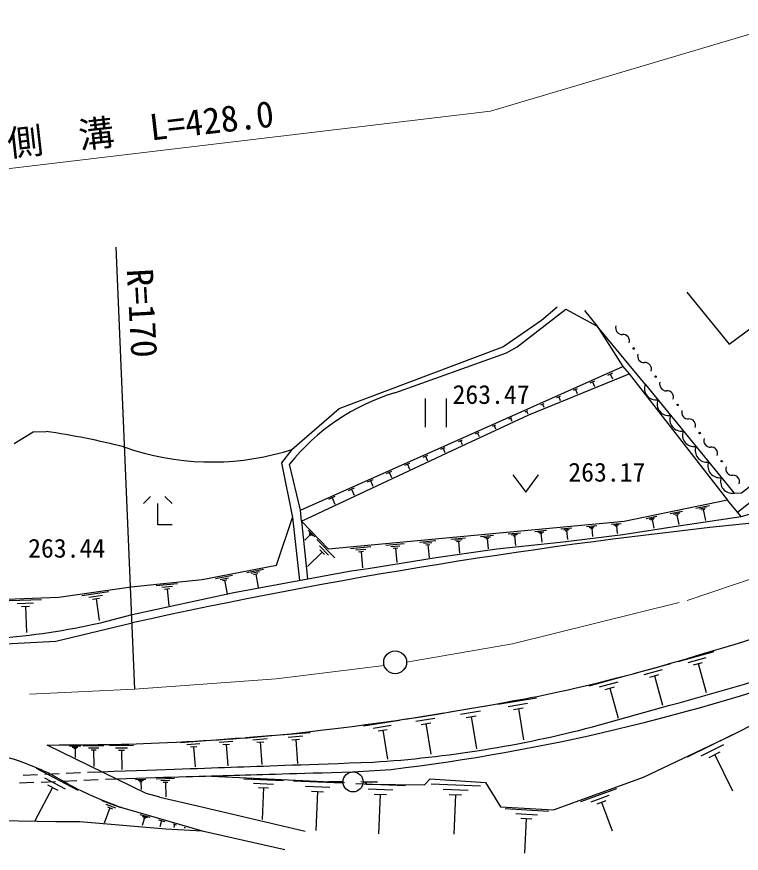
# Model space of a CAD drawing. Units: millimetres, scale not verified. Extents: x 40000 to 680000, y 20000 to 380000.
# Drawn here: x 345790 to 396427, y 254078 to 312556 of the extents above; entities that cross this region are included whole.
import ezdxf
from ezdxf.enums import TextEntityAlignment as Align

# ---------------------------------------------------------------- set-up
doc = ezdxf.new("R2010")
doc.units = ezdxf.units.MM
doc.header["$LTSCALE"] = 1000
doc.linetypes.add('CHAIN', pattern=[18.5, 12, -1.5, 3.5, -1.5])
for name, color, linetype, lineweight in [('M-BGD', 7, 'Continuous', 25), ('M-BMK', 2, 'CHAIN', 13), ('M-BMK-SRVR', 3, 'Continuous', 25), ('M-STR-HTXT', 7, 'Continuous', 13)]:
    doc.layers.add(name, color=color, linetype=linetype, lineweight=lineweight)
doc.styles.add('ＭＳ ゴシック', font='')
doc.styles.get('ＭＳ ゴシック').set_extended_font_data('MS Gothic')

msp = doc.modelspace()

# ---------------------------------------------------------------- linework, layer by layer
at = {"layer": 'M-BGD'}
for p, q in [((384159, 292114), (386345, 290933)), ((385481, 292022), (386345, 290933)), ((386345, 290933), (388156, 288094)), ((389706, 286859), (386345, 290933)), ((396156, 277927), (411408, 289812)), ((365617, 278060), (388156, 288094)), ((388156, 288094), (388581, 287602)), ((381582, 284722), (388581, 287602)), ((387093, 287511), (387448, 287669)), ((387270, 287590), (387429, 287235)), ((388581, 287602), (395467, 278754)), ((384691, 286442), (384978, 286570)), ((385875, 286969), (386196, 287112)), ((386036, 287041), (386179, 286719)), ((383538, 285928), (383793, 286042)), ((383665, 285985), (383779, 285730)), ((384834, 286506), (384963, 286218)), ((374337, 285871), (374337, 283871)), ((375837, 283871), (375837, 285871)), ((382416, 285429), (382640, 285529)), ((382528, 285479), (382627, 285255)), ((381324, 284943), (381517, 285029)), ((381421, 284986), (381507, 284792)), ((376222, 282230), (381582, 284722)), ((380192, 284439), (380402, 284532)), ((380297, 284486), (380390, 284275)), ((379036, 283924), (379268, 284027)), ((379152, 283976), (379255, 283744)), ((345608, 282714), (346946, 283533)), ((346946, 283533), (347837, 283563)), ((377859, 283400), (378112, 283513)), ((377985, 283456), (378098, 283204)), ((375437, 282322), (375735, 282454)), ((376659, 282866), (376934, 282989)), ((376797, 282927), (376919, 282652)), ((365024, 282293), (364286, 281373)), ((364432, 282124), (365024, 282293)), ((365702, 277298), (376222, 282230)), ((374192, 281768), (374512, 281910)), ((375586, 282388), (375718, 282091)), ((364286, 281373), (365062, 277551)), ((372924, 281203), (373267, 281356)), ((373095, 281280), (373248, 280936)), ((374352, 281839), (374495, 281519)), ((365617, 278060), (364855, 281277)), ((371631, 280628), (371998, 280791)), ((371815, 280709), (371978, 280342)), ((370315, 280042), (370706, 280216)), ((370510, 280129), (370684, 279738)), ((380464, 280528), (381364, 279328)), ((381364, 279328), (382264, 280528)), ((368973, 279444), (369389, 279629)), ((369181, 279537), (369366, 279121)), ((355145, 279027), (354645, 278527)), ((356645, 278527), (356145, 279027)), ((367606, 278836), (368047, 279032)), ((355645, 277027), (355645, 278527)), ((367827, 278934), (368023, 278493)), ((395467, 278754), (388245, 277259)), ((393249, 278193), (394198, 278389)), ((396413, 277619), (395467, 278754)), ((365702, 277298), (365617, 278060)), ((391469, 277825), (392319, 278001)), ((391699, 277784), (392124, 277872)), ((393506, 278147), (393980, 278245)), ((393644, 278077), (393881, 278126)), ((393763, 278102), (393920, 277343)), ((363937, 274225), (365062, 277551)), ((365062, 277551), (365551, 273154)), ((367580, 275346), (365702, 277298)), ((365702, 277298), (366106, 273257)), ((388245, 277259), (367580, 275346)), ((389780, 277475), (390537, 277632)), ((389985, 277439), (390363, 277517)), ((390095, 277383), (390284, 277422)), ((390190, 277402), (390315, 276797)), ((391823, 277721), (392036, 277765)), ((391929, 277743), (392070, 277063)), ((392033, 276959), (396413, 277619)), ((356645, 277027), (355645, 277027)), ((366161, 276676), (366621, 276198)), ((382006, 276581), (382810, 276656)), ((383826, 276750), (384590, 276821)), ((384024, 276691), (384406, 276727)), ((384127, 276624), (384318, 276641)), ((384222, 276632), (384279, 276022)), ((385605, 276915), (386329, 276982)), ((385793, 276859), (386155, 276893)), ((385890, 276795), (386071, 276812)), ((385981, 276803), (386034, 276224)), ((387344, 277076), (388030, 277139)), ((387522, 277023), (387865, 277055)), ((387614, 276962), (387785, 276978)), ((387700, 276970), (387750, 276422)), ((388138, 276366), (392033, 276959)), ((366295, 276345), (365913, 275977)), ((366228, 276511), (366458, 276272)), ((366238, 276405), (366353, 276285)), ((366774, 276019), (368014, 274730)), ((376132, 276037), (377155, 276132)), ((378208, 276230), (379117, 276314)), ((378444, 276160), (378898, 276202)), ((378566, 276079), (378793, 276100)), ((378679, 276090), (378747, 275363)), ((380144, 276409), (380990, 276487)), ((380363, 276344), (380786, 276383)), ((380477, 276269), (380688, 276289)), ((380582, 276279), (380645, 275602)), ((382215, 276520), (382617, 276557)), ((382322, 276448), (382524, 276467)), ((382423, 276458), (382483, 275814)), ((383990, 275858), (388138, 276366)), ((366955, 275573), (367575, 274928)), ((369119, 275388), (370531, 275519)), ((371595, 275617), (372869, 275735)), ((371925, 275519), (372563, 275578)), ((372096, 275407), (372415, 275436)), ((373930, 275833), (375075, 275939)), ((374227, 275745), (374799, 275798)), ((374380, 275644), (374667, 275671)), ((374524, 275657), (374608, 274741)), ((376397, 275959), (376909, 276006)), ((376534, 275868), (376790, 275892)), ((376662, 275880), (376738, 275061)), ((379333, 275350), (383990, 275858)), ((367136, 275126), (366105, 274134)), ((366981, 275288), (367291, 274965)), ((369485, 275279), (370191, 275345)), ((369675, 275155), (370027, 275187)), ((369851, 275171), (369956, 274042)), ((372256, 275421), (372350, 274402)), ((375100, 274758), (379333, 275350)), ((370358, 273996), (375100, 274758)), ((358752, 273206), (363937, 274225)), ((361861, 273715), (363029, 273944)), ((362176, 273655), (362760, 273770)), ((353786, 272712), (358752, 273206)), ((359678, 273286), (360868, 273520)), ((359999, 273225), (360594, 273342)), ((360171, 273135), (360469, 273194)), ((360320, 273165), (360507, 272212)), ((362345, 273567), (362637, 273625)), ((362491, 273596), (362674, 272661)), ((348737, 271976), (353786, 272712)), ((355533, 272786), (357025, 272934)), ((355921, 272673), (356667, 272747)), ((356122, 272543), (356495, 272580)), ((356308, 272561), (356427, 271367)), ((337432, 271535), (348737, 271976)), ((350333, 272107), (352219, 272383)), ((350832, 271988), (351775, 272125)), ((345252, 271740), (347530, 271829)), ((345830, 271534), (346969, 271578)), ((346124, 271317), (346693, 271340)), ((351095, 271833), (351567, 271902)), ((351331, 271868), (351551, 270359)), ((346409, 271328), (346480, 269506)), ((392009, 267493), (394538, 268184)), ((388923, 266649), (391502, 267354)), ((392710, 267413), (393975, 267758)), ((393095, 267246), (393728, 267419)), ((393412, 267333), (393965, 265309)), ((389638, 266567), (390928, 266920)), ((385788, 265791), (388416, 266510)), ((390031, 266398), (390676, 266574)), ((390353, 266486), (390918, 264423)), ((386517, 265708), (387831, 266068)), ((386917, 265535), (387574, 265715)), ((387246, 265625), (387821, 263522)), ((395639, 262257), (402504, 265811)), ((379409, 264510), (382122, 264953)), ((376052, 263962), (378865, 264421)), ((380132, 264349), (381488, 264571)), ((386021, 262910), (391440, 264428)), ((372970, 263459), (375633, 263894)), ((376801, 263795), (378208, 264025)), ((380515, 264133), (381193, 264244)), ((380854, 264189), (381209, 262018)), ((370028, 262979), (372548, 263390)), ((373679, 263301), (375011, 263519)), ((374056, 263089), (374721, 263198)), ((377199, 263572), (377902, 263686)), ((377550, 263629), (377918, 261378)), ((370699, 262830), (371959, 263035)), ((371055, 262629), (371685, 262732)), ((371370, 262681), (371699, 260665)), ((374388, 263144), (374736, 261013)), ((359459, 261996), (361338, 262142)), ((361786, 262177), (363766, 262331)), ((362296, 262018), (363286, 262095)), ((364211, 262366), (366296, 262529)), ((364749, 262198), (365791, 262280)), ((365026, 262010), (365547, 262051)), ((365286, 262030), (365416, 260362)), ((389592, 259396), (395639, 262257)), ((392674, 260815), (395834, 262385)), ((354825, 258258), (347919, 261644)), ((349474, 261566), (350265, 261578)), ((349673, 261490), (350069, 261496)), ((349773, 261413), (349971, 261415)), ((349872, 261414), (349881, 260781)), ((350437, 261580), (351884, 261601)), ((350801, 261441), (351524, 261451)), ((352262, 261607), (353953, 261631)), ((352687, 261444), (353533, 261456)), ((357227, 261822), (359009, 261960)), ((357686, 261678), (358577, 261748)), ((357923, 261517), (358368, 261552)), ((358146, 261535), (358257, 260109)), ((359943, 261844), (360883, 261918)), ((360193, 261675), (360662, 261711)), ((360428, 261693), (360545, 260190)), ((362559, 261839), (363054, 261877)), ((362806, 261858), (362930, 260274)), ((393621, 260891), (395201, 261677)), ((350984, 261299), (351346, 261304)), ((351165, 261301), (351181, 260144)), ((352901, 261278), (353324, 261284)), ((353112, 261281), (353132, 259928)), ((394173, 260772), (394963, 261164)), ((394568, 260968), (395824, 258439)), ((347154, 260033), (350057, 258485)), ((347747, 259605), (348746, 259649)), ((349246, 259670), (350245, 259714)), ((350744, 259736), (351724, 259778)), ((369258, 259772), (371967, 259941)), ((346249, 259540), (347248, 259583)), ((347490, 259060), (348489, 259105)), ((347725, 259356), (349176, 258582)), ((348989, 259127), (349988, 259171)), ((350487, 259194), (351486, 259238)), ((351986, 259261), (352713, 259293)), ((354096, 259235), (354816, 259256)), ((354278, 259168), (354638, 259179)), ((354370, 259099), (354550, 259104)), ((354460, 259102), (354478, 258526)), ((355540, 259278), (356809, 259317)), ((355861, 259161), (356496, 259180)), ((358912, 259492), (368698, 259034)), ((361659, 259279), (364443, 259166)), ((365140, 259137), (368528, 258999)), ((368594, 259068), (367594, 259068)), ((369832, 259091), (370115, 259083)), ((369994, 259068), (370994, 259068)), ((370115, 259083), (370245, 258897)), ((374296, 258865), (374676, 259285)), ((374676, 259285), (378553, 259035)), ((383299, 257104), (389592, 259396)), ((345992, 258993), (346991, 259038)), ((348296, 258679), (347058, 256356)), ((347933, 258872), (348659, 258485)), ((356024, 259039), (356341, 259048)), ((356182, 259044), (356213, 258028)), ((362343, 258972), (363735, 258915)), ((362680, 258680), (363376, 258651)), ((363028, 258665), (362937, 256438)), ((365973, 258764), (367667, 258695)), ((369489, 258960), (372953, 258819)), ((370245, 258897), (374296, 258865)), ((370341, 258578), (372073, 258508)), ((374748, 258936), (378212, 258795)), ((375600, 258555), (377332, 258484)), ((378553, 259035), (379590, 257315)), ((385223, 257698), (387737, 258614)), ((355796, 257994), (354825, 258258)), ((355796, 257994), (358420, 257401)), ((366383, 258408), (367230, 258373)), ((366806, 258391), (366696, 255680)), ((370760, 258214), (371626, 258179)), ((371193, 258197), (371080, 255426)), ((376019, 258191), (376885, 258155)), ((376452, 258173), (376339, 255402)), ((385943, 257676), (387200, 258133)), ((351732, 257771), (353076, 257273)), ((352018, 257512), (352690, 257263)), ((352137, 257316), (352473, 257191)), ((358420, 257401), (365956, 255623)), ((379590, 257315), (383299, 257104)), ((386349, 257539), (386977, 257768)), ((386663, 257653), (387395, 255642)), ((352305, 257253), (351906, 256178)), ((353201, 257252), (358752, 255642)), ((354404, 256799), (355093, 256599)), ((379923, 257196), (382954, 257024)), ((380664, 256850), (382179, 256764)), ((354708, 256561), (354549, 256010)), ((354556, 256680), (354901, 256580)), ((354622, 256586), (354795, 256536)), ((355702, 256422), (356132, 256298)), ((355917, 256360), (355793, 255930)), ((381026, 256525), (381783, 256482)), ((381404, 256503), (381267, 254078)), ((356713, 256129), (356941, 256063)), ((356827, 256096), (356761, 255868)), ((357500, 255901), (357571, 255881)), ((357536, 255891), (357515, 255820)), ((358752, 255642), (364516, 254353))]:
    msp.add_line(p, q, dxfattribs=at)
for points in [[(392626, 293300), (395589, 289659), (398891, 292114), (400754, 289574), (411930, 298718), (409813, 301597)], [(365024, 282293), (368326, 285172), (379756, 289490), (382466, 291352), (383566, 292284)], [(365024, 282293), (368326, 285172), (379756, 289490), (382466, 291352), (383566, 292284)], [(372221, 286272), (380010, 289066), (380772, 289490), (384159, 292114)], [(389706, 286859), (395919, 279255), (396440, 279267), (403904, 285039), (411599, 290865)], [(353848, 270778), (360960, 272302), (369173, 273826), (370358, 273996)], [(247253, 269085), (248269, 269339), (271468, 270440), (273669, 270440), (283152, 269593), (311684, 267561), (313801, 267476), (320320, 267561), (329464, 267900), (348514, 268916), (353848, 270186)], [(329464, 255792), (333698, 256046), (343265, 256385), (348514, 256300)], [(348514, 256300), (350208, 256300), (356219, 255792), (358752, 255642)]]:
    msp.add_lwpolyline(points, dxfattribs=at)
for centre, radius in [((388898, 289364), 50), ((390437, 287395), 50), ((391977, 285425), 50), ((393516, 283455), 50), ((395056, 281485), 50), ((369294, 259068), 700)]:
    msp.add_circle(centre, radius, dxfattribs=at)
for centre, radius, start, end in [((388095, 290799), 452, 161.86654, 274.15648), ((388161, 289899), 452, 341.86654, 94.15648), ((389635, 288830), 452, 161.86654, 274.15648), ((389700, 287929), 452, 341.86654, 94.15648), ((390471, 286579), 815, 159.85734, 278.63932), ((391174, 286860), 452, 161.86654, 274.15648), ((376566, 271936), 14980, 106.86209, 141.42509), ((391240, 285959), 452, 341.86654, 94.15648), ((391359, 285492), 815, 159.85734, 278.63932), ((392714, 284890), 452, 161.86654, 274.15648), ((392246, 284406), 815, 159.85734, 278.63932), ((392779, 283990), 452, 341.86654, 94.15648), ((362346, 394372), 121621, 286.26631, 295.51509), ((340788, 234012), 50050, 75.47597, 81.90417), ((393134, 283320), 815, 159.85734, 278.63932), ((394253, 282921), 452, 161.86654, 274.15648), ((359423, 299888), 18457, 250.75692, 285.74519), ((394021, 282233), 815, 159.85734, 278.63932), ((394319, 282020), 452, 341.86654, 94.15648), ((394909, 281147), 815, 159.85734, 278.63932), ((395793, 280951), 452, 161.86654, 274.15648), ((395796, 280061), 815, 159.85734, 278.63932), ((395858, 280050), 452, 341.86654, 94.15648), ((435815, -101381), 380500, 95.86344, 102.44002), ((353276, 409086), 149607, 284.77927, 293.08213), ((341561, 313098), 44067, 267.15097, 286.19093), ((355088, 400291), 141361, 276.8576, 289.82071), ((365439, 342118), 81838, 273.68342, 284.56564)]:
    msp.add_arc(centre, radius, start, end, dxfattribs=at)
for points, knots in [([(347919, 261644), (352581, 261679), (353851, 261677), (357644, 261889), (360965, 262075), (362829, 262178), (366131, 262571), (370962, 263146), (373667, 263513), (378456, 264370), (381344, 264887), (382968, 265163), (385819, 265854), (389493, 266744), (391523, 267356), (395143, 268442), (399483, 269744), (401894, 270552), (406150, 272108), (412149, 274300), (414125, 275266), (421213, 278473)], [0, 0, 0, 0, 1, 1, 1, 2, 2, 2, 3, 3, 3, 4, 4, 4, 5, 5, 5, 6, 6, 6, 7, 7, 7, 7]), ([(342779, 261109), (344009, 260996), (344429, 260990), (345437, 260696), (346095, 260503), (346451, 260351), (347085, 260090), (347518, 259911), (347663, 259849), (348184, 259608)], [0, 0, 0, 0, 1, 1, 1, 2, 2, 2, 3, 3, 3, 3]), ([(348184, 259608), (349344, 258942), (349667, 258731), (350668, 258273), (351190, 258034), (351486, 257908), (352019, 257696), (352477, 257513), (352630, 257457), (353201, 257252)], [0, 0, 0, 0, 1, 1, 1, 2, 2, 2, 3, 3, 3, 3])]:
    msp.add_open_spline(points, degree=3, knots=knots, dxfattribs=at)
for points in [[(351724, 259778), (361211, 260114), (361211, 260114), (370697, 260449)], [(352713, 259293), (360985, 259532), (360985, 259532), (369258, 259772)]]:
    msp.add_open_spline(points, degree=3, dxfattribs=at)
at = {"layer": 'M-BMK'}
for points in [[(373038, 267432), (380437, 268725), (392636, 271755), (403902, 275542), (414410, 279964), (424837, 285036), (439344, 292427), (447170, 296149), (457052, 300080), (465497, 302712)], [(272773, 261721), (354025, 265546), (363914, 266267), (371475, 267195)]]:
    msp.add_lwpolyline(points, dxfattribs=at)
at = {"layer": 'M-BMK-SRVR'}
msp.add_line((352715, 296449), (354025, 265546), dxfattribs=at)
msp.add_circle((372238, 267433), 800, dxfattribs=at)
at = {"layer": 'M-STR-HTXT'}
msp.add_lwpolyline([(160749, 313596), (211610, 300409), (267156, 298079), (336697, 300925), (378908, 305943), (414132, 316433), (460086, 333610), (479197, 338425), (504321, 339471), (563797, 339503)], dxfattribs=at)

# ---------------------------------------------------------------- texts
at = {"layer": 'M-BGD', "style": 'ＭＳ ゴシック'}
for s, p in [('263.47', (378941, 285095)), ('263.17', (387032, 279662)), ('263.44', (349279, 274347))]:
    msp.add_text(s, height=1320, dxfattribs=at).set_placement(p, align=Align.BOTTOM_CENTER)
at = {"layer": 'M-BMK-SRVR', "style": 'ＭＳ ゴシック'}
msp.add_text('R=170', height=1833, rotation=273.157, dxfattribs=at).set_placement((353096, 291754), align=Align.BOTTOM_CENTER)
at = {"layer": 'M-STR-HTXT', "style": 'ＭＳ ゴシック'}
msp.add_text('側\u3000溝\u3000L=428.0', height=1833, rotation=6.482, dxfattribs=at).set_placement((354606, 303284), align=Align.BOTTOM_CENTER)

doc.saveas('drawing.dxf')
